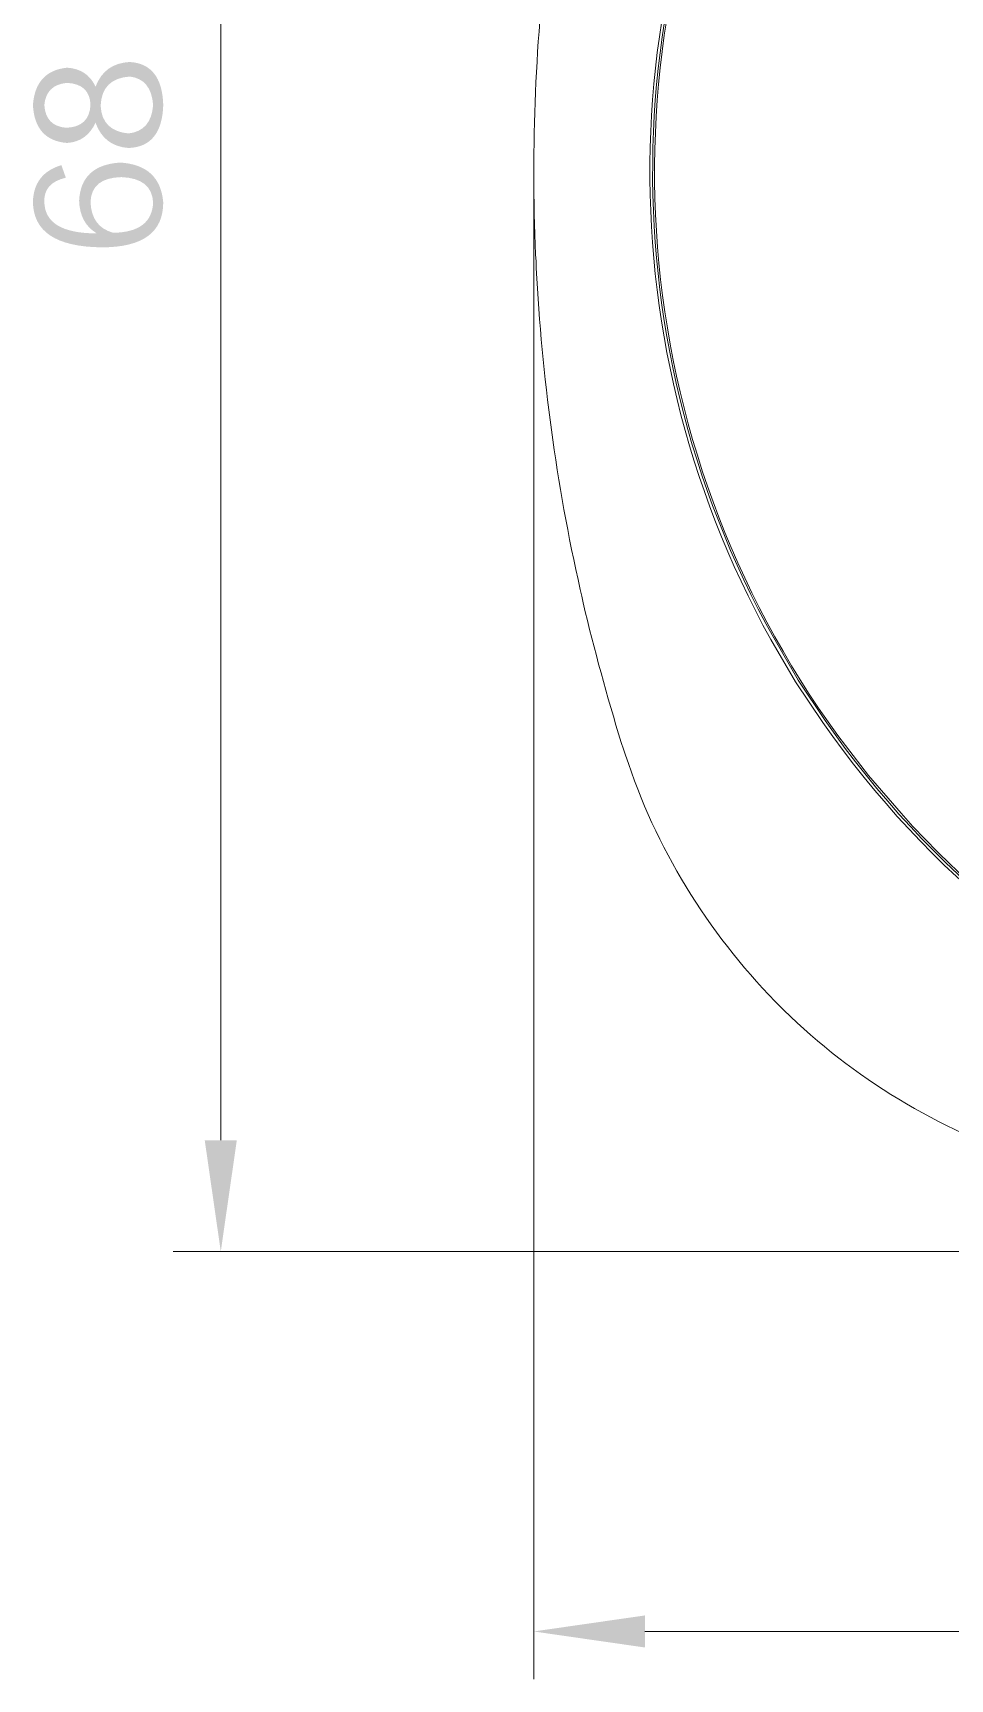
# Model space of a CAD drawing. Header units: millimetres. Extents: x 40 to 388, y 0 to 127.
# Drawn here: x 40.4 to 80.4, y 0.1 to 71.8 of the extents above; entities that cross this region are included whole.
import ezdxf

# ---------------------------------------------------------------- set-up
doc = ezdxf.new("R2010")
doc.units = ezdxf.units.MM

msp = doc.modelspace()

# ---------------------------------------------------------------- hatches: boundary and pattern name
h = msp.add_hatch(color=250)
edge = h.paths.add_edge_path(flags=0)
edge.add_spline(control_points=[(43.394101, 68.678318), (43.430507, 67.943305), (43.835002, 67.53881), (44.606492, 67.465927), (45.268515, 67.53881), (45.625985, 67.95283), (45.6813, 68.706505), (45.625985, 69.459121), (45.286083, 69.873106), (44.661702, 69.946025), (43.853911, 69.890709), (43.430507, 69.468505), (43.394101, 68.678318), (43.394101, 68.678318), (43.394101, 68.678318), (43.394101, 68.678318)], knot_values=[0, 0, 0, 0, 1, 1, 1, 2, 2, 2, 3, 3, 3, 4, 4, 4, 5, 5, 5, 5], degree=3, periodic=1)
edge = h.paths.add_edge_path(flags=0)
edge.add_spline(control_points=[(40.941096, 68.706505), (40.977503, 68.099727), (41.290311, 67.769315), (41.878285, 67.714), (42.558017, 67.731709), (42.916616, 68.06332), (42.953093, 68.706505), (42.93429, 69.312119), (42.594389, 69.63431), (41.933601, 69.670823), (41.326788, 69.615507), (40.996306, 69.294515), (40.941096, 68.706505), (40.941096, 68.706505), (40.941096, 68.706505), (40.941096, 68.706505)], knot_values=[0, 0, 0, 0, 1, 1, 1, 2, 2, 2, 3, 3, 3, 4, 4, 4, 5, 5, 5, 5], degree=3, periodic=1)
edge = h.paths.add_edge_path(flags=0)
edge.add_spline(control_points=[(43.173015, 67.933922), (42.916616, 67.383624), (42.502702, 67.089619), (41.933601, 67.052012), (40.996306, 67.126131), (40.500088, 67.677629), (40.444808, 68.706505), (40.518891, 69.69781), (41.015214, 70.239924), (41.933601, 70.331717), (42.521505, 70.295204), (42.93429, 70.020002), (43.173015, 69.505017), (43.430507, 70.184714), (43.926795, 70.543313), (44.661702, 70.579825), (45.598891, 70.52451), (46.085795, 69.900129), (46.122202, 68.706505), (46.085795, 67.49302), (45.580088, 66.868533), (44.606492, 66.832126), (43.890283, 66.887406), (43.412904, 67.25433), (43.173015, 67.933922)], knot_values=[0, 0, 0, 0, 1, 1, 1, 2, 2, 2, 3, 3, 3, 4, 4, 4, 5, 5, 5, 6, 6, 6, 7, 7, 7, 8, 8, 8, 8], degree=3, periodic=1)
h = msp.add_hatch(color=250)
edge = h.paths.add_edge_path(flags=0)
edge.add_spline(control_points=[(43.945598, 63.138507), (45.066197, 63.15731), (45.644788, 63.598318), (45.6813, 64.461424), (45.644788, 65.159924), (45.185012, 65.528012), (44.303103, 65.564419), (43.421088, 65.545616), (42.971896, 65.178727), (42.953093, 64.461424), (42.989606, 63.74532), (43.320017, 63.304313), (43.945598, 63.138507), (43.945598, 63.138507), (43.945598, 63.138507), (43.945598, 63.138507)], knot_values=[0, 0, 0, 0, 1, 1, 1, 2, 2, 2, 3, 3, 3, 4, 4, 4, 5, 5, 5, 5], degree=3, periodic=1)
edge = h.paths.add_edge_path(flags=0)
edge.add_spline(control_points=[(41.685386, 66.08773), (41.685386, 66.08773), (41.878285, 65.537432), (41.878285, 65.537432), (41.235101, 65.390429), (40.922293, 65.041214), (40.941096, 64.489611), (40.959899, 63.571225), (41.721899, 63.11152), (43.228295, 63.11152), (42.732007, 63.405419), (42.475714, 63.882904), (42.456911, 64.544927), (42.512086, 65.573909), (43.109515, 66.125406), (44.247788, 66.198325), (45.406098, 66.125406), (46.030515, 65.545616), (46.122202, 64.461424), (46.122202, 63.15731), (45.230909, 62.504707), (43.449311, 62.504707), (41.446697, 62.52351), (40.444808, 63.193823), (40.444808, 64.516704), (40.481285, 65.32573), (40.895199, 65.849005), (41.685386, 66.08773)], knot_values=[0, 0, 0, 0, 1, 1, 1, 2, 2, 2, 3, 3, 3, 4, 4, 4, 5, 5, 5, 6, 6, 6, 7, 7, 7, 8, 8, 8, 9, 9, 9, 9], degree=3, periodic=1)
h = msp.add_hatch(color=250)
h.dxf.hatch_style = 2
h.paths.add_polyline_path([(48.628088, 18.753101), (49.326588, 23.600303), (47.929588, 23.600303)])
h = msp.add_hatch(color=250)
h.dxf.hatch_style = 2
h.paths.add_polyline_path([(62.259386, 2.200803), (67.106588, 1.502303), (67.106588, 2.899303)])

# ---------------------------------------------------------------- linework, layer by layer
at = {"color": 250, "lineweight": 20}
for points in [[(48.628088, 108.012899), (48.628088, 23.600303)], [(62.259386, 65.806601), (62.259386, 0.126399)], [(109.312886, 18.753101), (46.553684, 18.753101)], [(67.106588, 2.200803), (151.519184, 2.200803)]]:
    msp.add_lwpolyline(points, dxfattribs=at)
for points, knots in [([(151.307588, 65.806601), (151.307588, 65.806601), (151.265184, 67.923303), (151.265184, 67.923303), (151.265184, 67.923303), (151.095886, 70.039899), (151.095886, 70.039899), (149.596616, 85.181227), (139.871203, 98.411029), (125.886386, 104.393399), (125.886386, 104.393399), (123.896684, 105.176601), (123.896684, 105.176601), (123.896684, 105.176601), (121.885886, 105.875101), (121.885886, 105.875101), (106.602495, 110.669422), (89.918893, 106.342532), (78.875184, 94.741399), (78.875184, 94.741399), (77.457088, 93.153899), (77.457088, 93.153899), (77.457088, 93.153899), (76.102386, 91.503005), (76.102386, 91.503005), (76.102386, 91.503005), (74.853588, 89.788505), (74.853588, 89.788505), (74.853588, 89.788505), (73.668184, 88.010505), (73.668184, 88.010505), (65.607988, 75.082928), (65.200212, 58.745401), (72.588684, 45.423101), (72.588684, 45.423101), (73.668184, 43.581601), (73.668184, 43.581601), (73.668184, 43.581601), (74.853588, 41.803601), (74.853588, 41.803601), (84.055797, 28.6228), (99.788592, 21.892118), (115.684088, 24.277601), (115.684088, 24.277601), (117.779588, 24.658601), (117.779588, 24.658601), (117.779588, 24.658601), (119.853886, 25.145399), (119.853886, 25.145399), (119.853886, 25.145399), (121.885886, 25.738101), (121.885886, 25.738101), (138.638598, 30.955332), (150.376184, 46.147424), (151.265184, 63.668803), (151.265184, 63.668803), (151.307588, 65.806601), (151.307588, 65.806601)], [0, 0, 0, 0, 1, 1, 1, 2, 2, 2, 3, 3, 3, 4, 4, 4, 5, 5, 5, 6, 6, 6, 7, 7, 7, 8, 8, 8, 9, 9, 9, 10, 10, 10, 11, 11, 11, 12, 12, 12, 13, 13, 13, 14, 14, 14, 15, 15, 15, 16, 16, 16, 17, 17, 17, 18, 18, 18, 19, 19, 19, 19]), ([(151.180588, 65.806601), (151.180588, 65.806601), (151.138184, 67.923303), (151.138184, 67.923303), (151.138184, 67.923303), (150.968886, 70.039899), (150.968886, 70.039899), (149.436102, 85.190717), (139.810208, 98.271329), (125.822886, 104.287601), (125.822886, 104.287601), (123.854386, 105.070803), (123.854386, 105.070803), (123.854386, 105.070803), (121.843588, 105.748101), (121.843588, 105.748101), (106.604611, 110.537412), (89.977207, 106.217013), (78.959886, 94.656803), (78.959886, 94.656803), (77.541684, 93.069303), (77.541684, 93.069303), (77.541684, 93.069303), (76.208184, 91.439399), (76.208184, 91.439399), (76.208184, 91.439399), (74.959386, 89.724899), (74.959386, 89.724899), (74.959386, 89.724899), (73.774088, 87.947005), (73.774088, 87.947005), (65.740986, 75.027507), (65.308092, 58.782125), (72.715684, 45.486601), (72.715684, 45.486601), (73.774088, 43.645101), (73.774088, 43.645101), (73.774088, 43.645101), (74.959386, 41.888303), (74.959386, 41.888303), (84.034595, 28.768533), (99.903315, 22.000103), (115.662886, 24.404601), (115.662886, 24.404601), (117.737184, 24.785601), (117.737184, 24.785601), (117.737184, 24.785601), (119.811588, 25.272399), (119.811588, 25.272399), (119.811588, 25.272399), (121.843588, 25.843899), (121.843588, 25.843899), (138.581483, 31.111612), (150.231898, 46.171413), (151.138184, 63.689899), (151.138184, 63.689899), (151.180588, 65.806601), (151.180588, 65.806601)], [0, 0, 0, 0, 1, 1, 1, 2, 2, 2, 3, 3, 3, 4, 4, 4, 5, 5, 5, 6, 6, 6, 7, 7, 7, 8, 8, 8, 9, 9, 9, 10, 10, 10, 11, 11, 11, 12, 12, 12, 13, 13, 13, 14, 14, 14, 15, 15, 15, 16, 16, 16, 17, 17, 17, 18, 18, 18, 19, 19, 19, 19]), ([(151.117088, 65.806601), (151.117088, 65.806601), (151.053588, 67.986803), (151.053588, 67.986803), (151.053588, 67.986803), (150.884184, 70.166899), (150.884184, 70.166899), (149.199706, 85.821519), (138.999489, 99.160011), (124.298886, 104.816803), (124.298886, 104.816803), (122.224588, 105.557601), (122.224588, 105.557601), (122.224588, 105.557601), (120.129088, 106.171505), (120.129088, 106.171505), (104.162296, 110.418209), (87.240286, 104.948001), (76.843184, 92.095601), (76.843184, 92.095601), (75.509684, 90.359899), (75.509684, 90.359899), (75.509684, 90.359899), (74.260886, 88.560803), (74.260886, 88.560803), (74.260886, 88.560803), (73.117886, 86.698101), (73.117886, 86.698101), (73.117886, 86.698101), (72.080684, 84.772005), (72.080684, 84.772005), (64.943708, 70.804404), (66.273715, 53.910899), (75.509684, 41.232101), (75.509684, 41.232101), (76.843184, 39.496399), (76.843184, 39.496399), (76.843184, 39.496399), (78.261386, 37.845399), (78.261386, 37.845399), (89.268794, 25.584008), (106.555611, 20.94632), (122.224588, 26.055601), (122.224588, 26.055601), (124.298886, 26.775303), (124.298886, 26.775303), (124.298886, 26.775303), (126.309684, 27.621899), (126.309684, 27.621899), (126.309684, 27.621899), (128.299386, 28.574399), (128.299386, 28.574399), (141.576884, 35.295204), (150.271515, 48.757627), (151.053588, 63.605303), (151.053588, 63.605303), (151.117088, 65.806601), (151.117088, 65.806601)], [0, 0, 0, 0, 1, 1, 1, 2, 2, 2, 3, 3, 3, 4, 4, 4, 5, 5, 5, 6, 6, 6, 7, 7, 7, 8, 8, 8, 9, 9, 9, 10, 10, 10, 11, 11, 11, 12, 12, 12, 13, 13, 13, 14, 14, 14, 15, 15, 15, 16, 16, 16, 17, 17, 17, 18, 18, 18, 19, 19, 19, 19]), ([(66.175184, 90.952601), (66.175184, 90.952601), (66.069386, 90.677399), (66.069386, 90.677399), (64.673515, 86.142123), (63.653599, 81.597322), (63.000184, 76.897899), (63.000184, 76.897899), (62.979088, 76.601601), (62.979088, 76.601601), (62.979088, 76.601601), (62.936684, 76.305303), (62.936684, 76.305303), (62.336715, 71.645814), (62.138807, 66.879398), (62.344088, 62.187101), (62.344088, 62.187101), (62.365184, 61.890803), (62.365184, 61.890803), (62.365184, 61.890803), (62.365184, 61.594399), (62.365184, 61.594399), (62.633296, 56.842518), (63.226386, 52.2448), (64.291386, 47.603303), (64.291386, 47.603303), (64.354886, 47.306899), (64.354886, 47.306899), (64.354886, 47.306899), (64.418386, 47.010601), (64.418386, 47.010601), (64.898517, 44.949709), (65.452696, 42.96043), (66.069386, 40.935803), (66.069386, 40.935803), (66.175184, 40.639399), (66.175184, 40.639399)], [0, 0, 0, 0, 1, 1, 1, 2, 2, 2, 3, 3, 3, 4, 4, 4, 5, 5, 5, 6, 6, 6, 7, 7, 7, 8, 8, 8, 9, 9, 9, 10, 10, 10, 11, 11, 11, 12, 12, 12, 12]), ([(66.175184, 40.639399), (66.175184, 40.639399), (66.259886, 40.385399), (66.259886, 40.385399), (67.554616, 36.363803), (69.829715, 32.675123), (72.779184, 29.653899), (72.779184, 29.653899), (72.969684, 29.463399), (72.969684, 29.463399), (72.969684, 29.463399), (73.160184, 29.272899), (73.160184, 29.272899), (76.175799, 26.301522), (79.895488, 24.060008), (83.912886, 22.732399), (83.912886, 22.732399), (84.166886, 22.647803), (84.166886, 22.647803)], [0, 0, 0, 0, 1, 1, 1, 2, 2, 2, 3, 3, 3, 4, 4, 4, 5, 5, 5, 6, 6, 6, 6])]:
    msp.add_open_spline(points, degree=3, knots=knots, dxfattribs=at)

doc.saveas('drawing.dxf')
